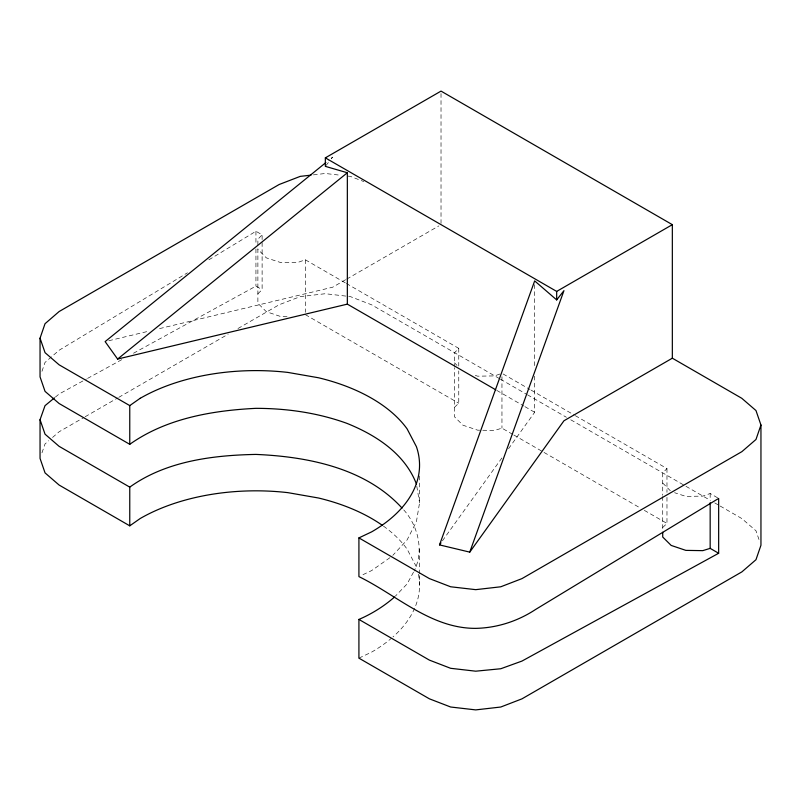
<?xml version="1.0" encoding="UTF-8"?>
<svg xmlns="http://www.w3.org/2000/svg" width="801" height="801" viewBox="0 0 801 801"><rect width="100%" height="100%" fill="white"/><g stroke="black" fill="none" stroke-linecap="round" stroke-linejoin="round"><path stroke-width="0.6" stroke-dasharray="4 3" d="M419.554 476.024L419.554 502.818L416.41 521.751L407.108 539.914L392.81 555.353M403.744 509.887C418.252 525.997 424.25 551.268 414.077 571.103M41.962 371.324L45.026 362.422L59.134 350.237L187.474 272.801M41.962 452.855L45.026 443.954L48.791 440.7M413.496 572.174L407.108 583.939L395.334 596.184M442.422 540.845L502.708 456.82M508.525 448.73L534.668 412.285L534.668 375.999M331.304 158.788L332.635 157.096L328.76 160.24M326.107 165.396L328.37 162.513M208.871 259.824L255.94 231.269L262.117 234.833L257.882 239.259L257.882 245.957M346.372 283.484L458.763 348.365L454.507 352.78L454.507 366.498M575.298 415.649L666.973 468.575L662.717 472.99L662.717 495.298M257.882 293.777L262.117 289.682L262.117 234.833M454.507 407.298L458.763 403.213L458.763 370.933M662.717 527.509L666.973 523.423L666.973 497.221M52.546 437.456L59.134 431.769L84.065 417.381M55.369 397.106L59.134 393.992L86.468 379.013M389.937 557.696L371.644 570.572L361.041 575.599M85.146 416.75L117.657 397.977M118.748 397.356L228.205 334.157M237.967 328.53L279.149 304.75L300.265 296.61L325.296 293.727L350.377 296.61L371.614 304.811L499.333 378.553M345.642 279.709L332.635 287.219L157.447 329.101M346.723 279.088L438.848 225.902M87.559 378.412L122.553 359.238M133.487 353.241L255.94 286.117L262.117 289.682M358.918 658.142L371.644 652.104A163.614 94.458 0 0 0 391.078 638.557M345.301 282.863L305.311 259.774L297.952 262.388L281.021 262.658L266.332 257.862L257.882 249.301M499.844 374.047L494.577 375.909L477.646 376.18L473.121 374.698M717.596 497.801L710.167 493.516L702.787 496.119L685.856 496.39L674.552 492.695M512.74 434.372L501.957 428.155L494.577 430.437L477.646 430.167L462.948 425.211L454.507 416.81L454.507 367.649M108.776 340.735L148.926 331.143M313.381 174.868L325.296 173.487L340.825 175.279M287.068 316.745L281.021 316.645L266.332 311.689L257.882 303.289L257.882 246.698M347.994 176.1L350.377 176.37L363.794 181.557M503.038 373.927L530.002 389.496M531.083 390.117L574.217 415.028M500.415 379.173L526.387 394.172M527.469 394.793L566.437 417.291M570.763 419.794L710.387 500.405M714.712 502.898L719.038 505.401M720.129 506.022L741.776 518.517L755.974 530.783L759.799 541.907M496.77 390.397L523.844 406.027M524.925 406.658L534.668 412.285M305.311 314.623L458.763 403.213M513.821 435.003L542.938 451.814M544.019 452.435L640.009 507.854M644.324 510.347L666.973 523.423M662.717 483.033L670.317 490.733M454.507 362.823L457.041 365.386M416.8 486.307L419.554 502.818M710.167 493.516L710.167 500.275M666.973 468.575L666.973 492.355M662.717 496.53L662.717 531.073M534.668 284.655L534.668 365.987M501.957 376.69L501.957 428.155M458.763 348.365L458.763 366.067M441.021 93.537L441.021 223.399M419.554 548.895L419.554 574.377M419.554 575.599L419.554 585.301M305.311 259.774L305.311 312.37M255.94 231.269L255.94 244.105M255.94 248.971L255.94 286.117M383.419 526.087A163.985 94.678 0 0 1 407.118 549.136L416.41 566.878A163.614 94.458 0 0 1 417.171 569.291M418.402 574.197A163.614 94.458 0 0 1 415.128 607.118M414.648 608.249A163.614 94.458 0 0 1 392.951 636.935"/><path stroke-width="1.2" d="M416.41 483.954C404.775 453.596 375.799 434.973 346.843 423.329C317.707 412.785 286.828 408.37 255.919 408.34C212.185 410.512 166.177 418.432 129.762 444.315L59.094 403.504L45.046 391.369L40.05 376.891L40.05 338.182L45.026 323.714L59.134 311.529L279.149 184.51L300.265 176.37L310.998 175.139M760.95 425.011L755.974 439.479L741.906 451.634L521.942 578.622L500.775 586.783L475.724 589.656L450.643 586.773L429.386 578.582L358.918 537.902L358.918 576.61C396.916 595.173 431.018 628.575 475.724 628.364C497.161 627.904 517.846 621.186 535.709 609.391L718.657 498.422L718.657 553.261L521.942 661.085L500.775 668.745L475.724 671.188L450.643 668.304L429.386 660.114L358.918 619.433L358.918 658.142L429.386 698.822L450.643 707.013L475.724 709.896L500.775 707.023L521.942 698.862L741.906 571.864L755.974 559.709L760.95 545.251L760.95 425.011L755.974 410.543L741.776 398.287L672.339 358.197L563.954 420.775L469.756 552.129L439.519 544.9L534.668 280.901L556.675 299.904L563.954 290.653L469.756 552.129M382.407 525.366A163.985 94.678 0 0 0 318.548 498.012L287.849 492.645A163.614 94.458 0 0 0 140.225 518.497L129.762 525.836L59.094 485.036L45.046 472.89L40.05 458.412L40.05 419.704L45.026 405.666L54.428 397.887M439.519 544.9L440.971 542.878M394.493 597.055C383.999 606.267 371.794 613.896 358.918 619.433M325.857 162.593L105.131 341.606L117.617 359.058L347.344 304.13L495.689 389.777M117.617 359.058L347.344 172.756L325.346 166.358L325.346 157.857L441.021 91.104L672.339 224.66L672.339 358.197M129.762 444.315L129.762 405.606L140.225 398.257M129.762 525.836L129.762 487.128C165.867 461.176 212.565 455.238 255.919 454.417C307.934 456.63 365.496 468.064 402.062 508.094M325.346 157.857L556.675 291.414L672.339 224.66M358.918 537.902L371.644 531.864A163.614 94.458 0 0 0 416.4 446.638L407.108 428.895A163.985 94.678 0 0 0 318.548 377.772L287.849 372.415A163.614 94.458 0 0 0 140.255 398.277M718.657 553.261L710.167 548.365L702.787 550.647L685.856 550.377L671.168 545.421L662.717 537.02L662.717 532.264M129.762 405.606L59.094 364.795L45.046 352.66L40.05 338.182M129.762 487.128L59.094 446.327L45.046 434.182L40.05 419.704M710.167 502.708L710.167 548.365M556.675 291.414L556.675 299.904M347.344 172.756L347.344 304.13"/></g></svg>
